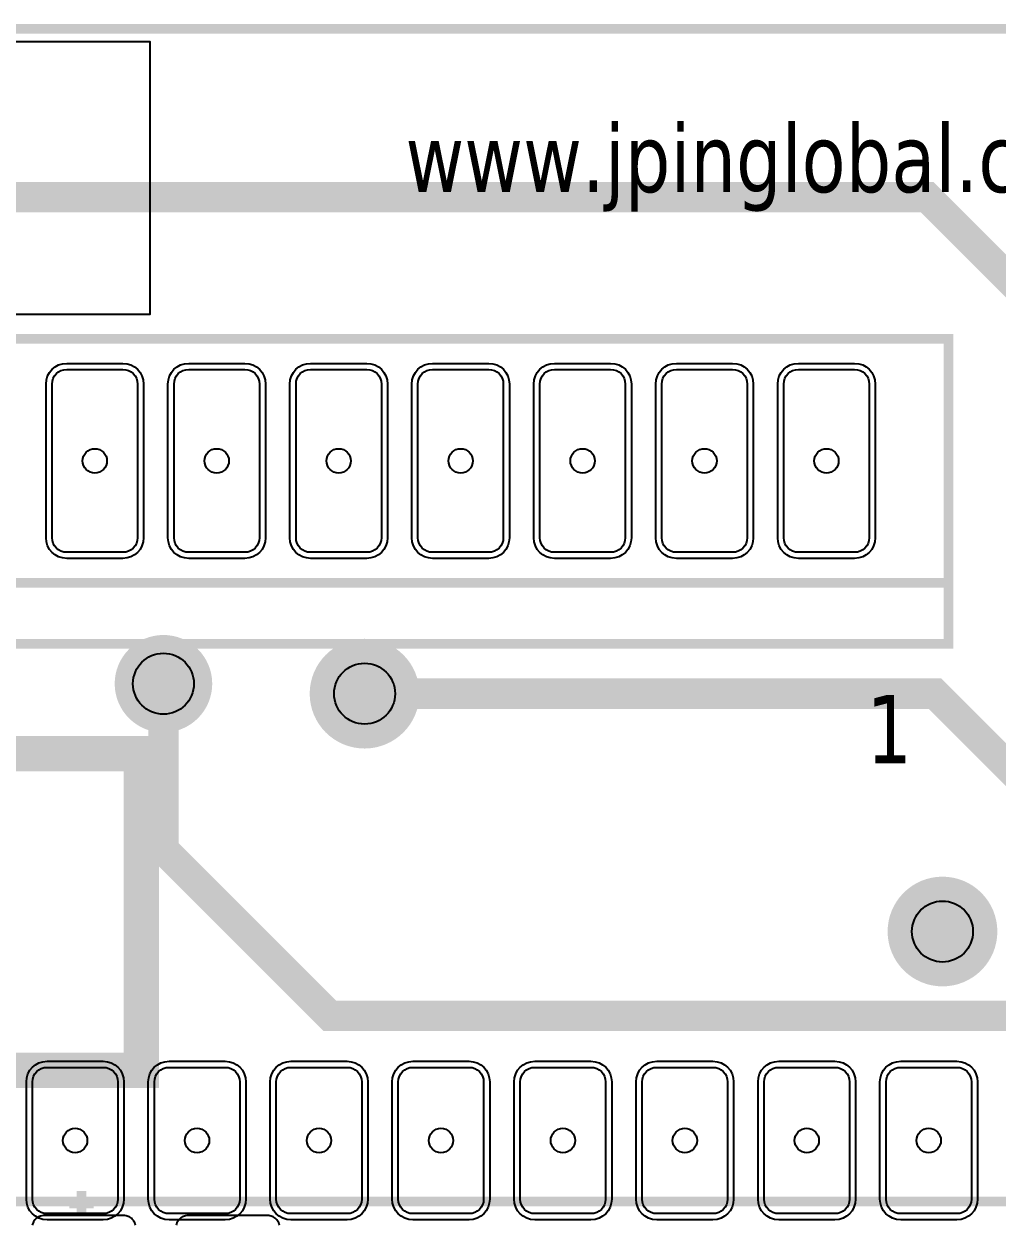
# Model space of a CAD drawing. Header units: millimetres. Extents: x 123.5 to 144.3, y 105.4 to 121.6.
# Drawn here: x 137.431 to 139.061, y 113.123 to 115.131 of the extents above; entities that cross this region are included whole.
import ezdxf

# ---------------------------------------------------------------- set-up
doc = ezdxf.new("R2010")
doc.units = ezdxf.units.MM
doc.layers.add('DESC', color=250, linetype='Continuous')
doc.styles.get("Standard").update_dxf_attribs({"font": 'tahoma.ttf'})

# ---------------------------------------------------------------- blocks, each defined once
blk = doc.blocks.new('EPAD')
at = {"const_width": 0.5}
blk.add_lwpolyline([(-0.25, 0, 1), (0.25, 0, 1)], format="xyb", close=True, dxfattribs=at)
blk = doc.blocks.new('Tarjeta mufla')
for points, const_width in [([(146.20956, 112.42059), (150.12294, 112.42059), (150.12294, 115.51114), (146.20956, 115.51114), (146.20956, 112.42059)], 0.008), ([(146.20956, 112.42059), (150.12294, 112.42059), (150.12294, 115.51114), (146.20956, 115.51114), (146.20956, 112.42059)], 0.008), ([(146.20956, 112.42059), (150.12294, 112.42059), (150.12294, 115.51114), (146.20956, 115.51114), (146.20956, 112.42059)], 0.008), ([(146.83161, 114.74342), (146.82793, 114.73555), (146.63082, 114.73555), (146.49696, 114.86941), (146.49696, 115.2052), (146.66493, 115.37317), (148.6373, 115.37317), (148.80641, 115.20405)], 0.025), ([(146.55482, 115.00681), (148.65482, 115.00681), (148.65482, 115.25681), (146.55482, 115.25681), (146.55482, 115.00681)], 0.008), ([(146.55482, 115.00681), (148.65482, 115.00681), (148.65482, 115.25681), (146.55482, 115.25681), (146.55482, 115.00681)], 0.008), ([(146.55482, 115.00681), (148.65482, 115.00681), (148.65482, 115.25681), (146.55482, 115.25681), (146.55482, 115.00681)], 0.008), ([(148.65482, 115.05681), (146.55482, 115.05681)], 0.008), ([(148.65482, 115.05681), (146.55482, 115.05681)], 0.008), ([(148.65482, 115.05681), (146.55482, 115.05681)], 0.008), ([(148.01113, 114.97399), (148.01113, 114.83798), (148.14752, 114.70159), (149.13112, 114.70159), (149.22789, 114.60483), (149.22789, 114.11215), (149.16231, 114.04657), (149.08594, 114.04657), (149.03869, 113.99933)], 0.025), ([(148.17604, 114.96585), (148.64376, 114.96585), (148.75133, 114.85828), (149.12069, 114.85828), (149.3223, 114.65666), (149.3223, 114.00833), (149.17156, 113.85759), (149.00087, 113.85759), (149.00086, 113.85758), (148.93869, 113.91975), (148.93869, 113.99933)], 0.025), ([(147.15838, 114.65681), (147.99302, 114.65681), (147.99302, 114.91665), (147.15838, 114.91665), (147.15838, 114.65681)], 0.029), ([(147.15838, 114.65681), (147.99302, 114.65681), (147.99302, 114.91665), (147.15838, 114.91665), (147.15838, 114.65681)], 0.029), ([(147.15838, 114.65681), (147.99302, 114.65681), (147.99302, 114.91665), (147.15838, 114.91665), (147.15838, 114.65681)], 0.029), ([(147.94389, 114.53783), (147.94389, 114.55783)], 0.008), ([(147.94389, 114.53783), (147.94389, 114.55783)], 0.008), ([(147.94389, 114.53783), (147.94389, 114.55783)], 0.008), ([(147.08869, 114.54933), (149.08869, 114.54933)], 0.008), ([(147.08869, 114.54933), (149.08869, 114.54933)], 0.008), ([(147.08869, 114.54933), (149.08869, 114.54933)], 0.008), ([(147.95389, 114.54783), (147.93389, 114.54783)], 0.008), ([(147.95389, 114.54783), (147.93389, 114.54783)], 0.008), ([(147.95389, 114.54783), (147.93389, 114.54783)], 0.008)]:
    blk.add_lwpolyline(points, dxfattribs=dict(const_width=const_width))
for points in [[(146.58436, 115.27701), (148.00011, 115.27701), (148.00011, 115.50063), (146.58436, 115.50063), (146.58436, 115.27701)], [(147.98819, 114.52988), (147.98795, 114.53084), (147.98762, 114.53177), (147.9872, 114.53264), (147.98671, 114.53347), (147.98614, 114.53424), (147.9855, 114.53494), (147.98479, 114.53558), (147.98403, 114.53615), (147.9832, 114.53665), (147.98232, 114.53706), (147.9814, 114.53739), (147.98043, 114.53763), (147.97943, 114.53778), (147.97839, 114.53783), (147.97839, 114.53783), (147.91339, 114.53783), (147.91235, 114.53778), (147.91134, 114.53763), (147.91038, 114.53739), (147.90945, 114.53706), (147.90858, 114.53665), (147.90775, 114.53615), (147.90699, 114.53558), (147.90628, 114.53494), (147.90564, 114.53424), (147.90507, 114.53347), (147.90458, 114.53264), (147.90416, 114.53177), (147.90383, 114.53084), (147.90359, 114.52988)], [(148.10619, 114.52988), (148.10595, 114.53084), (148.10562, 114.53177), (148.1052, 114.53264), (148.10471, 114.53347), (148.10414, 114.53424), (148.1035, 114.53494), (148.10279, 114.53558), (148.10203, 114.53615), (148.1012, 114.53665), (148.10032, 114.53706), (148.0994, 114.53739), (148.09843, 114.53763), (148.09743, 114.53778), (148.09639, 114.53783), (148.09639, 114.53783), (148.03139, 114.53783), (148.03035, 114.53778), (148.02934, 114.53763), (148.02838, 114.53739), (148.02745, 114.53706), (148.02658, 114.53665), (148.02575, 114.53615), (148.02499, 114.53558), (148.02428, 114.53494), (148.02364, 114.53424), (148.02307, 114.53347), (148.02258, 114.53264), (148.02216, 114.53177), (148.02183, 114.53084), (148.02159, 114.52988)]]:
    blk.add_lwpolyline(points)
for points in [[(147.97782, 115.07681), (147.93182, 115.07681), (147.92834, 115.07715), (147.92513, 115.07812), (147.92224, 115.07967), (147.91973, 115.08172), (147.91768, 115.08423), (147.91613, 115.08712), (147.91516, 115.09033), (147.91482, 115.09381), (147.91482, 115.21981), (147.91516, 115.22329), (147.91613, 115.2265), (147.91768, 115.22939), (147.91973, 115.2319), (147.92224, 115.23395), (147.92513, 115.2355), (147.92834, 115.23647), (147.93182, 115.23681), (147.97782, 115.23681), (147.98129, 115.23647), (147.98451, 115.2355), (147.9874, 115.23395), (147.9899, 115.2319), (147.99196, 115.22939), (147.99351, 115.2265), (147.99448, 115.22329), (147.99482, 115.21981), (147.99482, 115.09381), (147.99448, 115.09033), (147.99351, 115.08712), (147.99196, 115.08423), (147.9899, 115.08172), (147.9874, 115.07967), (147.98451, 115.07812), (147.98129, 115.07715), (147.97782, 115.07681)], [(148.07782, 115.07681), (148.03182, 115.07681), (148.02834, 115.07715), (148.02513, 115.07812), (148.02224, 115.07967), (148.01973, 115.08172), (148.01768, 115.08423), (148.01613, 115.08712), (148.01516, 115.09033), (148.01482, 115.09381), (148.01482, 115.21981), (148.01516, 115.22329), (148.01613, 115.2265), (148.01768, 115.22939), (148.01973, 115.2319), (148.02224, 115.23395), (148.02513, 115.2355), (148.02834, 115.23647), (148.03182, 115.23681), (148.07782, 115.23681), (148.08129, 115.23647), (148.08451, 115.2355), (148.0874, 115.23395), (148.0899, 115.2319), (148.09196, 115.22939), (148.09351, 115.2265), (148.09448, 115.22329), (148.09482, 115.21981), (148.09482, 115.09381), (148.09448, 115.09033), (148.09351, 115.08712), (148.09196, 115.08423), (148.0899, 115.08172), (148.0874, 115.07967), (148.08451, 115.07812), (148.08129, 115.07715), (148.07782, 115.07681)], [(148.17782, 115.07681), (148.13182, 115.07681), (148.12834, 115.07715), (148.12513, 115.07812), (148.12224, 115.07967), (148.11973, 115.08172), (148.11768, 115.08423), (148.11613, 115.08712), (148.11516, 115.09033), (148.11482, 115.09381), (148.11482, 115.21981), (148.11516, 115.22329), (148.11613, 115.2265), (148.11768, 115.22939), (148.11973, 115.2319), (148.12224, 115.23395), (148.12513, 115.2355), (148.12834, 115.23647), (148.13182, 115.23681), (148.17782, 115.23681), (148.18129, 115.23647), (148.18451, 115.2355), (148.1874, 115.23395), (148.1899, 115.2319), (148.19196, 115.22939), (148.19351, 115.2265), (148.19448, 115.22329), (148.19482, 115.21981), (148.19482, 115.09381), (148.19448, 115.09033), (148.19351, 115.08712), (148.19196, 115.08423), (148.1899, 115.08172), (148.1874, 115.07967), (148.18451, 115.07812), (148.18129, 115.07715), (148.17782, 115.07681)], [(148.27782, 115.07681), (148.23182, 115.07681), (148.22834, 115.07715), (148.22513, 115.07812), (148.22224, 115.07967), (148.21973, 115.08172), (148.21768, 115.08423), (148.21613, 115.08712), (148.21516, 115.09033), (148.21482, 115.09381), (148.21482, 115.21981), (148.21516, 115.22329), (148.21613, 115.2265), (148.21768, 115.22939), (148.21973, 115.2319), (148.22224, 115.23395), (148.22513, 115.2355), (148.22834, 115.23647), (148.23182, 115.23681), (148.27782, 115.23681), (148.28129, 115.23647), (148.28451, 115.2355), (148.2874, 115.23395), (148.2899, 115.2319), (148.29196, 115.22939), (148.29351, 115.2265), (148.29448, 115.22329), (148.29482, 115.21981), (148.29482, 115.09381), (148.29448, 115.09033), (148.29351, 115.08712), (148.29196, 115.08423), (148.2899, 115.08172), (148.2874, 115.07967), (148.28451, 115.07812), (148.28129, 115.07715), (148.27782, 115.07681)], [(148.37782, 115.07681), (148.33182, 115.07681), (148.32834, 115.07715), (148.32513, 115.07812), (148.32224, 115.07967), (148.31973, 115.08172), (148.31768, 115.08423), (148.31613, 115.08712), (148.31516, 115.09033), (148.31482, 115.09381), (148.31482, 115.21981), (148.31516, 115.22329), (148.31613, 115.2265), (148.31768, 115.22939), (148.31973, 115.2319), (148.32224, 115.23395), (148.32513, 115.2355), (148.32834, 115.23647), (148.33182, 115.23681), (148.37782, 115.23681), (148.38129, 115.23647), (148.38451, 115.2355), (148.3874, 115.23395), (148.3899, 115.2319), (148.39196, 115.22939), (148.39351, 115.2265), (148.39448, 115.22329), (148.39482, 115.21981), (148.39482, 115.09381), (148.39448, 115.09033), (148.39351, 115.08712), (148.39196, 115.08423), (148.3899, 115.08172), (148.3874, 115.07967), (148.38451, 115.07812), (148.38129, 115.07715), (148.37782, 115.07681)], [(148.47782, 115.07681), (148.43182, 115.07681), (148.42834, 115.07715), (148.42513, 115.07812), (148.42224, 115.07967), (148.41973, 115.08172), (148.41768, 115.08423), (148.41613, 115.08712), (148.41516, 115.09033), (148.41482, 115.09381), (148.41482, 115.21981), (148.41516, 115.22329), (148.41613, 115.2265), (148.41768, 115.22939), (148.41973, 115.2319), (148.42224, 115.23395), (148.42513, 115.2355), (148.42834, 115.23647), (148.43182, 115.23681), (148.47782, 115.23681), (148.48129, 115.23647), (148.48451, 115.2355), (148.4874, 115.23395), (148.4899, 115.2319), (148.49196, 115.22939), (148.49351, 115.2265), (148.49448, 115.22329), (148.49482, 115.21981), (148.49482, 115.09381), (148.49448, 115.09033), (148.49351, 115.08712), (148.49196, 115.08423), (148.4899, 115.08172), (148.4874, 115.07967), (148.48451, 115.07812), (148.48129, 115.07715), (148.47782, 115.07681)], [(148.57782, 115.07681), (148.53182, 115.07681), (148.52834, 115.07715), (148.52513, 115.07812), (148.52224, 115.07967), (148.51973, 115.08172), (148.51768, 115.08423), (148.51613, 115.08712), (148.51516, 115.09033), (148.51482, 115.09381), (148.51482, 115.21981), (148.51516, 115.22329), (148.51613, 115.2265), (148.51768, 115.22939), (148.51973, 115.2319), (148.52224, 115.23395), (148.52513, 115.2355), (148.52834, 115.23647), (148.53182, 115.23681), (148.57782, 115.23681), (148.58129, 115.23647), (148.58451, 115.2355), (148.5874, 115.23395), (148.5899, 115.2319), (148.59196, 115.22939), (148.59351, 115.2265), (148.59448, 115.22329), (148.59482, 115.21981), (148.59482, 115.09381), (148.59448, 115.09033), (148.59351, 115.08712), (148.59196, 115.08423), (148.5899, 115.08172), (148.5874, 115.07967), (148.58451, 115.07812), (148.58129, 115.07715), (148.57782, 115.07681)], [(147.97782, 115.08181), (147.93182, 115.08181), (147.92936, 115.08205), (147.9271, 115.08273), (147.92506, 115.08383), (147.92329, 115.08528), (147.92184, 115.08705), (147.92074, 115.08909), (147.92006, 115.09136), (147.91982, 115.09381), (147.91982, 115.21981), (147.92006, 115.22226), (147.92074, 115.22453), (147.92184, 115.22657), (147.92329, 115.22834), (147.92506, 115.22979), (147.9271, 115.23088), (147.92936, 115.23157), (147.93182, 115.23181), (147.97782, 115.23181), (147.98027, 115.23157), (147.98254, 115.23088), (147.98458, 115.22979), (147.98635, 115.22834), (147.9878, 115.22657), (147.98889, 115.22453), (147.98958, 115.22226), (147.98982, 115.21981), (147.98982, 115.09381), (147.98958, 115.09136), (147.98889, 115.08909), (147.9878, 115.08705), (147.98635, 115.08528), (147.98458, 115.08383), (147.98254, 115.08273), (147.98027, 115.08205), (147.97782, 115.08181)], [(148.07782, 115.08181), (148.03182, 115.08181), (148.02936, 115.08205), (148.0271, 115.08273), (148.02506, 115.08383), (148.02329, 115.08528), (148.02184, 115.08705), (148.02074, 115.08909), (148.02006, 115.09136), (148.01982, 115.09381), (148.01982, 115.21981), (148.02006, 115.22226), (148.02074, 115.22453), (148.02184, 115.22657), (148.02329, 115.22834), (148.02506, 115.22979), (148.0271, 115.23088), (148.02936, 115.23157), (148.03182, 115.23181), (148.07782, 115.23181), (148.08027, 115.23157), (148.08254, 115.23088), (148.08458, 115.22979), (148.08635, 115.22834), (148.0878, 115.22657), (148.08889, 115.22453), (148.08958, 115.22226), (148.08982, 115.21981), (148.08982, 115.09381), (148.08958, 115.09136), (148.08889, 115.08909), (148.0878, 115.08705), (148.08635, 115.08528), (148.08458, 115.08383), (148.08254, 115.08273), (148.08027, 115.08205), (148.07782, 115.08181)], [(148.17782, 115.08181), (148.13182, 115.08181), (148.12936, 115.08205), (148.1271, 115.08273), (148.12506, 115.08383), (148.12329, 115.08528), (148.12184, 115.08705), (148.12074, 115.08909), (148.12006, 115.09136), (148.11982, 115.09381), (148.11982, 115.21981), (148.12006, 115.22226), (148.12074, 115.22453), (148.12184, 115.22657), (148.12329, 115.22834), (148.12506, 115.22979), (148.1271, 115.23088), (148.12936, 115.23157), (148.13182, 115.23181), (148.17782, 115.23181), (148.18027, 115.23157), (148.18254, 115.23088), (148.18458, 115.22979), (148.18635, 115.22834), (148.1878, 115.22657), (148.18889, 115.22453), (148.18958, 115.22226), (148.18982, 115.21981), (148.18982, 115.09381), (148.18958, 115.09136), (148.18889, 115.08909), (148.1878, 115.08705), (148.18635, 115.08528), (148.18458, 115.08383), (148.18254, 115.08273), (148.18027, 115.08205), (148.17782, 115.08181)], [(148.27782, 115.08181), (148.23182, 115.08181), (148.22936, 115.08205), (148.2271, 115.08273), (148.22506, 115.08383), (148.22329, 115.08528), (148.22184, 115.08705), (148.22074, 115.08909), (148.22006, 115.09136), (148.21982, 115.09381), (148.21982, 115.21981), (148.22006, 115.22226), (148.22074, 115.22453), (148.22184, 115.22657), (148.22329, 115.22834), (148.22506, 115.22979), (148.2271, 115.23088), (148.22936, 115.23157), (148.23182, 115.23181), (148.27782, 115.23181), (148.28027, 115.23157), (148.28254, 115.23088), (148.28458, 115.22979), (148.28635, 115.22834), (148.2878, 115.22657), (148.28889, 115.22453), (148.28958, 115.22226), (148.28982, 115.21981), (148.28982, 115.09381), (148.28958, 115.09136), (148.28889, 115.08909), (148.2878, 115.08705), (148.28635, 115.08528), (148.28458, 115.08383), (148.28254, 115.08273), (148.28027, 115.08205), (148.27782, 115.08181)], [(148.37782, 115.08181), (148.33182, 115.08181), (148.32936, 115.08205), (148.3271, 115.08273), (148.32506, 115.08383), (148.32329, 115.08528), (148.32184, 115.08705), (148.32074, 115.08909), (148.32006, 115.09136), (148.31982, 115.09381), (148.31982, 115.21981), (148.32006, 115.22226), (148.32074, 115.22453), (148.32184, 115.22657), (148.32329, 115.22834), (148.32506, 115.22979), (148.3271, 115.23088), (148.32936, 115.23157), (148.33182, 115.23181), (148.37782, 115.23181), (148.38027, 115.23157), (148.38254, 115.23088), (148.38458, 115.22979), (148.38635, 115.22834), (148.3878, 115.22657), (148.38889, 115.22453), (148.38958, 115.22226), (148.38982, 115.21981), (148.38982, 115.09381), (148.38958, 115.09136), (148.38889, 115.08909), (148.3878, 115.08705), (148.38635, 115.08528), (148.38458, 115.08383), (148.38254, 115.08273), (148.38027, 115.08205), (148.37782, 115.08181)], [(148.47782, 115.08181), (148.43182, 115.08181), (148.42936, 115.08205), (148.4271, 115.08273), (148.42506, 115.08383), (148.42329, 115.08528), (148.42184, 115.08705), (148.42074, 115.08909), (148.42006, 115.09136), (148.41982, 115.09381), (148.41982, 115.21981), (148.42006, 115.22226), (148.42074, 115.22453), (148.42184, 115.22657), (148.42329, 115.22834), (148.42506, 115.22979), (148.4271, 115.23088), (148.42936, 115.23157), (148.43182, 115.23181), (148.47782, 115.23181), (148.48027, 115.23157), (148.48254, 115.23088), (148.48458, 115.22979), (148.48635, 115.22834), (148.4878, 115.22657), (148.48889, 115.22453), (148.48958, 115.22226), (148.48982, 115.21981), (148.48982, 115.09381), (148.48958, 115.09136), (148.48889, 115.08909), (148.4878, 115.08705), (148.48635, 115.08528), (148.48458, 115.08383), (148.48254, 115.08273), (148.48027, 115.08205), (148.47782, 115.08181)], [(148.57782, 115.08181), (148.53182, 115.08181), (148.52936, 115.08205), (148.5271, 115.08273), (148.52506, 115.08383), (148.52329, 115.08528), (148.52184, 115.08705), (148.52074, 115.08909), (148.52006, 115.09136), (148.51982, 115.09381), (148.51982, 115.21981), (148.52006, 115.22226), (148.52074, 115.22453), (148.52184, 115.22657), (148.52329, 115.22834), (148.52506, 115.22979), (148.5271, 115.23088), (148.52936, 115.23157), (148.53182, 115.23181), (148.57782, 115.23181), (148.58027, 115.23157), (148.58254, 115.23088), (148.58458, 115.22979), (148.58635, 115.22834), (148.5878, 115.22657), (148.58889, 115.22453), (148.58958, 115.22226), (148.58982, 115.21981), (148.58982, 115.09381), (148.58958, 115.09136), (148.58889, 115.08909), (148.5878, 115.08705), (148.58635, 115.08528), (148.58458, 115.08383), (148.58254, 115.08273), (148.58027, 115.08205), (148.57782, 115.08181)], [(147.96169, 114.53433), (147.91569, 114.53433), (147.91222, 114.53467), (147.909, 114.53564), (147.90611, 114.53719), (147.90361, 114.53924), (147.90155, 114.54175), (147.9, 114.54464), (147.89903, 114.54785), (147.89869, 114.55133), (147.89869, 114.64733), (147.89903, 114.65081), (147.9, 114.65402), (147.90155, 114.65691), (147.90361, 114.65941), (147.90611, 114.66147), (147.909, 114.66302), (147.91222, 114.66399), (147.91569, 114.66433), (147.96169, 114.66433), (147.96517, 114.66399), (147.96838, 114.66302), (147.97127, 114.66147), (147.97378, 114.65941), (147.97583, 114.65691), (147.97738, 114.65402), (147.97835, 114.65081), (147.97869, 114.64733), (147.97869, 114.55133), (147.97835, 114.54785), (147.97738, 114.54464), (147.97583, 114.54175), (147.97378, 114.53924), (147.97127, 114.53719), (147.96838, 114.53564), (147.96517, 114.53467), (147.96169, 114.53433)], [(148.06169, 114.53433), (148.01569, 114.53433), (148.01222, 114.53467), (148.009, 114.53564), (148.00611, 114.53719), (148.00361, 114.53924), (148.00155, 114.54175), (148, 114.54464), (147.99903, 114.54785), (147.99869, 114.55133), (147.99869, 114.64733), (147.99903, 114.65081), (148, 114.65402), (148.00155, 114.65691), (148.00361, 114.65941), (148.00611, 114.66147), (148.009, 114.66302), (148.01222, 114.66399), (148.01569, 114.66433), (148.06169, 114.66433), (148.06517, 114.66399), (148.06838, 114.66302), (148.07127, 114.66147), (148.07378, 114.65941), (148.07583, 114.65691), (148.07738, 114.65402), (148.07835, 114.65081), (148.07869, 114.64733), (148.07869, 114.55133), (148.07835, 114.54785), (148.07738, 114.54464), (148.07583, 114.54175), (148.07378, 114.53924), (148.07127, 114.53719), (148.06838, 114.53564), (148.06517, 114.53467), (148.06169, 114.53433)], [(148.16169, 114.53433), (148.11569, 114.53433), (148.11222, 114.53467), (148.109, 114.53564), (148.10611, 114.53719), (148.10361, 114.53924), (148.10155, 114.54175), (148.1, 114.54464), (148.09903, 114.54785), (148.09869, 114.55133), (148.09869, 114.64733), (148.09903, 114.65081), (148.1, 114.65402), (148.10155, 114.65691), (148.10361, 114.65941), (148.10611, 114.66147), (148.109, 114.66302), (148.11222, 114.66399), (148.11569, 114.66433), (148.16169, 114.66433), (148.16517, 114.66399), (148.16838, 114.66302), (148.17127, 114.66147), (148.17378, 114.65941), (148.17583, 114.65691), (148.17738, 114.65402), (148.17835, 114.65081), (148.17869, 114.64733), (148.17869, 114.55133), (148.17835, 114.54785), (148.17738, 114.54464), (148.17583, 114.54175), (148.17378, 114.53924), (148.17127, 114.53719), (148.16838, 114.53564), (148.16517, 114.53467), (148.16169, 114.53433)], [(148.26169, 114.53433), (148.21569, 114.53433), (148.21222, 114.53467), (148.209, 114.53564), (148.20611, 114.53719), (148.20361, 114.53924), (148.20155, 114.54175), (148.2, 114.54464), (148.19903, 114.54785), (148.19869, 114.55133), (148.19869, 114.64733), (148.19903, 114.65081), (148.2, 114.65402), (148.20155, 114.65691), (148.20361, 114.65941), (148.20611, 114.66147), (148.209, 114.66302), (148.21222, 114.66399), (148.21569, 114.66433), (148.26169, 114.66433), (148.26517, 114.66399), (148.26838, 114.66302), (148.27127, 114.66147), (148.27378, 114.65941), (148.27583, 114.65691), (148.27738, 114.65402), (148.27835, 114.65081), (148.27869, 114.64733), (148.27869, 114.55133), (148.27835, 114.54785), (148.27738, 114.54464), (148.27583, 114.54175), (148.27378, 114.53924), (148.27127, 114.53719), (148.26838, 114.53564), (148.26517, 114.53467), (148.26169, 114.53433)], [(148.36169, 114.53433), (148.31569, 114.53433), (148.31222, 114.53467), (148.309, 114.53564), (148.30611, 114.53719), (148.30361, 114.53924), (148.30155, 114.54175), (148.3, 114.54464), (148.29903, 114.54785), (148.29869, 114.55133), (148.29869, 114.64733), (148.29903, 114.65081), (148.3, 114.65402), (148.30155, 114.65691), (148.30361, 114.65941), (148.30611, 114.66147), (148.309, 114.66302), (148.31222, 114.66399), (148.31569, 114.66433), (148.36169, 114.66433), (148.36517, 114.66399), (148.36838, 114.66302), (148.37127, 114.66147), (148.37378, 114.65941), (148.37583, 114.65691), (148.37738, 114.65402), (148.37835, 114.65081), (148.37869, 114.64733), (148.37869, 114.55133), (148.37835, 114.54785), (148.37738, 114.54464), (148.37583, 114.54175), (148.37378, 114.53924), (148.37127, 114.53719), (148.36838, 114.53564), (148.36517, 114.53467), (148.36169, 114.53433)], [(148.46169, 114.53433), (148.41569, 114.53433), (148.41222, 114.53467), (148.409, 114.53564), (148.40611, 114.53719), (148.40361, 114.53924), (148.40155, 114.54175), (148.4, 114.54464), (148.39903, 114.54785), (148.39869, 114.55133), (148.39869, 114.64733), (148.39903, 114.65081), (148.4, 114.65402), (148.40155, 114.65691), (148.40361, 114.65941), (148.40611, 114.66147), (148.409, 114.66302), (148.41222, 114.66399), (148.41569, 114.66433), (148.46169, 114.66433), (148.46517, 114.66399), (148.46838, 114.66302), (148.47127, 114.66147), (148.47378, 114.65941), (148.47583, 114.65691), (148.47738, 114.65402), (148.47835, 114.65081), (148.47869, 114.64733), (148.47869, 114.55133), (148.47835, 114.54785), (148.47738, 114.54464), (148.47583, 114.54175), (148.47378, 114.53924), (148.47127, 114.53719), (148.46838, 114.53564), (148.46517, 114.53467), (148.46169, 114.53433)], [(148.56169, 114.53433), (148.51569, 114.53433), (148.51222, 114.53467), (148.509, 114.53564), (148.50611, 114.53719), (148.50361, 114.53924), (148.50155, 114.54175), (148.5, 114.54464), (148.49903, 114.54785), (148.49869, 114.55133), (148.49869, 114.64733), (148.49903, 114.65081), (148.5, 114.65402), (148.50155, 114.65691), (148.50361, 114.65941), (148.50611, 114.66147), (148.509, 114.66302), (148.51222, 114.66399), (148.51569, 114.66433), (148.56169, 114.66433), (148.56517, 114.66399), (148.56838, 114.66302), (148.57127, 114.66147), (148.57378, 114.65941), (148.57583, 114.65691), (148.57738, 114.65402), (148.57835, 114.65081), (148.57869, 114.64733), (148.57869, 114.55133), (148.57835, 114.54785), (148.57738, 114.54464), (148.57583, 114.54175), (148.57378, 114.53924), (148.57127, 114.53719), (148.56838, 114.53564), (148.56517, 114.53467), (148.56169, 114.53433)], [(148.66169, 114.53433), (148.61569, 114.53433), (148.61222, 114.53467), (148.609, 114.53564), (148.60611, 114.53719), (148.60361, 114.53924), (148.60155, 114.54175), (148.6, 114.54464), (148.59903, 114.54785), (148.59869, 114.55133), (148.59869, 114.64733), (148.59903, 114.65081), (148.6, 114.65402), (148.60155, 114.65691), (148.60361, 114.65941), (148.60611, 114.66147), (148.609, 114.66302), (148.61222, 114.66399), (148.61569, 114.66433), (148.66169, 114.66433), (148.66517, 114.66399), (148.66838, 114.66302), (148.67127, 114.66147), (148.67378, 114.65941), (148.67583, 114.65691), (148.67738, 114.65402), (148.67835, 114.65081), (148.67869, 114.64733), (148.67869, 114.55133), (148.67835, 114.54785), (148.67738, 114.54464), (148.67583, 114.54175), (148.67378, 114.53924), (148.67127, 114.53719), (148.66838, 114.53564), (148.66517, 114.53467), (148.66169, 114.53433)], [(147.96169, 114.53933), (147.91569, 114.53933), (147.91324, 114.53957), (147.91097, 114.54025), (147.90893, 114.54135), (147.90716, 114.5428), (147.90571, 114.54457), (147.90462, 114.54661), (147.90393, 114.54888), (147.90369, 114.55133), (147.90369, 114.64733), (147.90393, 114.64978), (147.90462, 114.65205), (147.90571, 114.65409), (147.90716, 114.65586), (147.90893, 114.65731), (147.91097, 114.6584), (147.91324, 114.65909), (147.91569, 114.65933), (147.96169, 114.65933), (147.96415, 114.65909), (147.96642, 114.6584), (147.96846, 114.65731), (147.97022, 114.65586), (147.97168, 114.65409), (147.97277, 114.65205), (147.97345, 114.64978), (147.97369, 114.64733), (147.97369, 114.55133), (147.97345, 114.54888), (147.97277, 114.54661), (147.97168, 114.54457), (147.97022, 114.5428), (147.96846, 114.54135), (147.96642, 114.54025), (147.96415, 114.53957), (147.96169, 114.53933)], [(148.06169, 114.53933), (148.01569, 114.53933), (148.01324, 114.53957), (148.01097, 114.54025), (148.00893, 114.54135), (148.00716, 114.5428), (148.00571, 114.54457), (148.00462, 114.54661), (148.00393, 114.54888), (148.00369, 114.55133), (148.00369, 114.64733), (148.00393, 114.64978), (148.00462, 114.65205), (148.00571, 114.65409), (148.00716, 114.65586), (148.00893, 114.65731), (148.01097, 114.6584), (148.01324, 114.65909), (148.01569, 114.65933), (148.06169, 114.65933), (148.06415, 114.65909), (148.06642, 114.6584), (148.06846, 114.65731), (148.07022, 114.65586), (148.07168, 114.65409), (148.07277, 114.65205), (148.07345, 114.64978), (148.07369, 114.64733), (148.07369, 114.55133), (148.07345, 114.54888), (148.07277, 114.54661), (148.07168, 114.54457), (148.07022, 114.5428), (148.06846, 114.54135), (148.06642, 114.54025), (148.06415, 114.53957), (148.06169, 114.53933)], [(148.16169, 114.53933), (148.11569, 114.53933), (148.11324, 114.53957), (148.11097, 114.54025), (148.10893, 114.54135), (148.10716, 114.5428), (148.10571, 114.54457), (148.10462, 114.54661), (148.10393, 114.54888), (148.10369, 114.55133), (148.10369, 114.64733), (148.10393, 114.64978), (148.10462, 114.65205), (148.10571, 114.65409), (148.10716, 114.65586), (148.10893, 114.65731), (148.11097, 114.6584), (148.11324, 114.65909), (148.11569, 114.65933), (148.16169, 114.65933), (148.16415, 114.65909), (148.16642, 114.6584), (148.16846, 114.65731), (148.17022, 114.65586), (148.17168, 114.65409), (148.17277, 114.65205), (148.17345, 114.64978), (148.17369, 114.64733), (148.17369, 114.55133), (148.17345, 114.54888), (148.17277, 114.54661), (148.17168, 114.54457), (148.17022, 114.5428), (148.16846, 114.54135), (148.16642, 114.54025), (148.16415, 114.53957), (148.16169, 114.53933)], [(148.26169, 114.53933), (148.21569, 114.53933), (148.21324, 114.53957), (148.21097, 114.54025), (148.20893, 114.54135), (148.20716, 114.5428), (148.20571, 114.54457), (148.20462, 114.54661), (148.20393, 114.54888), (148.20369, 114.55133), (148.20369, 114.64733), (148.20393, 114.64978), (148.20462, 114.65205), (148.20571, 114.65409), (148.20716, 114.65586), (148.20893, 114.65731), (148.21097, 114.6584), (148.21324, 114.65909), (148.21569, 114.65933), (148.26169, 114.65933), (148.26415, 114.65909), (148.26642, 114.6584), (148.26846, 114.65731), (148.27022, 114.65586), (148.27168, 114.65409), (148.27277, 114.65205), (148.27345, 114.64978), (148.27369, 114.64733), (148.27369, 114.55133), (148.27345, 114.54888), (148.27277, 114.54661), (148.27168, 114.54457), (148.27022, 114.5428), (148.26846, 114.54135), (148.26642, 114.54025), (148.26415, 114.53957), (148.26169, 114.53933)], [(148.36169, 114.53933), (148.31569, 114.53933), (148.31324, 114.53957), (148.31097, 114.54025), (148.30893, 114.54135), (148.30716, 114.5428), (148.30571, 114.54457), (148.30462, 114.54661), (148.30393, 114.54888), (148.30369, 114.55133), (148.30369, 114.64733), (148.30393, 114.64978), (148.30462, 114.65205), (148.30571, 114.65409), (148.30716, 114.65586), (148.30893, 114.65731), (148.31097, 114.6584), (148.31324, 114.65909), (148.31569, 114.65933), (148.36169, 114.65933), (148.36415, 114.65909), (148.36642, 114.6584), (148.36846, 114.65731), (148.37022, 114.65586), (148.37168, 114.65409), (148.37277, 114.65205), (148.37345, 114.64978), (148.37369, 114.64733), (148.37369, 114.55133), (148.37345, 114.54888), (148.37277, 114.54661), (148.37168, 114.54457), (148.37022, 114.5428), (148.36846, 114.54135), (148.36642, 114.54025), (148.36415, 114.53957), (148.36169, 114.53933)], [(148.46169, 114.53933), (148.41569, 114.53933), (148.41324, 114.53957), (148.41097, 114.54025), (148.40893, 114.54135), (148.40716, 114.5428), (148.40571, 114.54457), (148.40462, 114.54661), (148.40393, 114.54888), (148.40369, 114.55133), (148.40369, 114.64733), (148.40393, 114.64978), (148.40462, 114.65205), (148.40571, 114.65409), (148.40716, 114.65586), (148.40893, 114.65731), (148.41097, 114.6584), (148.41324, 114.65909), (148.41569, 114.65933), (148.46169, 114.65933), (148.46415, 114.65909), (148.46642, 114.6584), (148.46846, 114.65731), (148.47022, 114.65586), (148.47168, 114.65409), (148.47277, 114.65205), (148.47345, 114.64978), (148.47369, 114.64733), (148.47369, 114.55133), (148.47345, 114.54888), (148.47277, 114.54661), (148.47168, 114.54457), (148.47022, 114.5428), (148.46846, 114.54135), (148.46642, 114.54025), (148.46415, 114.53957), (148.46169, 114.53933)], [(148.56169, 114.53933), (148.51569, 114.53933), (148.51324, 114.53957), (148.51097, 114.54025), (148.50893, 114.54135), (148.50716, 114.5428), (148.50571, 114.54457), (148.50462, 114.54661), (148.50393, 114.54888), (148.50369, 114.55133), (148.50369, 114.64733), (148.50393, 114.64978), (148.50462, 114.65205), (148.50571, 114.65409), (148.50716, 114.65586), (148.50893, 114.65731), (148.51097, 114.6584), (148.51324, 114.65909), (148.51569, 114.65933), (148.56169, 114.65933), (148.56415, 114.65909), (148.56642, 114.6584), (148.56846, 114.65731), (148.57022, 114.65586), (148.57168, 114.65409), (148.57277, 114.65205), (148.57345, 114.64978), (148.57369, 114.64733), (148.57369, 114.55133), (148.57345, 114.54888), (148.57277, 114.54661), (148.57168, 114.54457), (148.57022, 114.5428), (148.56846, 114.54135), (148.56642, 114.54025), (148.56415, 114.53957), (148.56169, 114.53933)], [(148.66169, 114.53933), (148.61569, 114.53933), (148.61324, 114.53957), (148.61097, 114.54025), (148.60893, 114.54135), (148.60716, 114.5428), (148.60571, 114.54457), (148.60462, 114.54661), (148.60393, 114.54888), (148.60369, 114.55133), (148.60369, 114.64733), (148.60393, 114.64978), (148.60462, 114.65205), (148.60571, 114.65409), (148.60716, 114.65586), (148.60893, 114.65731), (148.61097, 114.6584), (148.61324, 114.65909), (148.61569, 114.65933), (148.66169, 114.65933), (148.66415, 114.65909), (148.66642, 114.6584), (148.66846, 114.65731), (148.67022, 114.65586), (148.67168, 114.65409), (148.67277, 114.65205), (148.67345, 114.64978), (148.67369, 114.64733), (148.67369, 114.55133), (148.67345, 114.54888), (148.67277, 114.54661), (148.67168, 114.54457), (148.67022, 114.5428), (148.66846, 114.54135), (148.66642, 114.54025), (148.66415, 114.53957), (148.66169, 114.53933)]]:
    blk.add_lwpolyline(points, close=True)
for centre, radius in [((147.95482, 115.15681), 0.01), ((148.05482, 115.15681), 0.01), ((148.15482, 115.15681), 0.01), ((148.25482, 115.15681), 0.01), ((148.35482, 115.15681), 0.01), ((148.45482, 115.15681), 0.01), ((148.55482, 115.15681), 0.01), ((148.01113, 114.97399), 0.025), ((148.17604, 114.96585), 0.025), ((148.64996, 114.77075), 0.025), ((147.93869, 114.59933), 0.01), ((148.03869, 114.59933), 0.01), ((148.13869, 114.59933), 0.01), ((148.23869, 114.59933), 0.01), ((148.33869, 114.59933), 0.01), ((148.43869, 114.59933), 0.01), ((148.53869, 114.59933), 0.01), ((148.63869, 114.59933), 0.01)]:
    blk.add_circle(centre, radius)
for p, xscale, yscale in [((148.01113, 114.97399), 0.08, 0.08), ((148.17604, 114.96585), 0.09, 0.09), ((148.01113, 114.97399), 0.06, 0.06), ((148.17604, 114.96585), 0.07, 0.07), ((148.64996, 114.77075), 0.09, 0.09), ((148.64996, 114.77075), 0.07, 0.07)]:
    blk.add_blockref('EPAD', p, dxfattribs=dict(xscale=xscale, yscale=yscale))
at = {"width": 0.892857}
for s, p in [('www.jpinglobal.com', (148.20956, 115.37727)), ('www.jpinglobal.com', (148.20956, 115.37727)), ('www.jpinglobal.com', (148.20956, 115.37727)), ('1', (148.58751, 114.90877)), ('1', (148.58751, 114.90877)), ('1', (148.58751, 114.90877))]:
    blk.add_text(s, height=0.056, dxfattribs=at).set_placement(p)

msp = doc.modelspace()

# ---------------------------------------------------------------- block references
at = {"layer": 'DESC', "xscale": 2.040532564321067, "yscale": 2.040532564321067, "zscale": 2.040532564321067}
msp.add_blockref('Tarjeta mufla', (-164.3569, -120.5811), dxfattribs=at)

doc.saveas('drawing.dxf')
